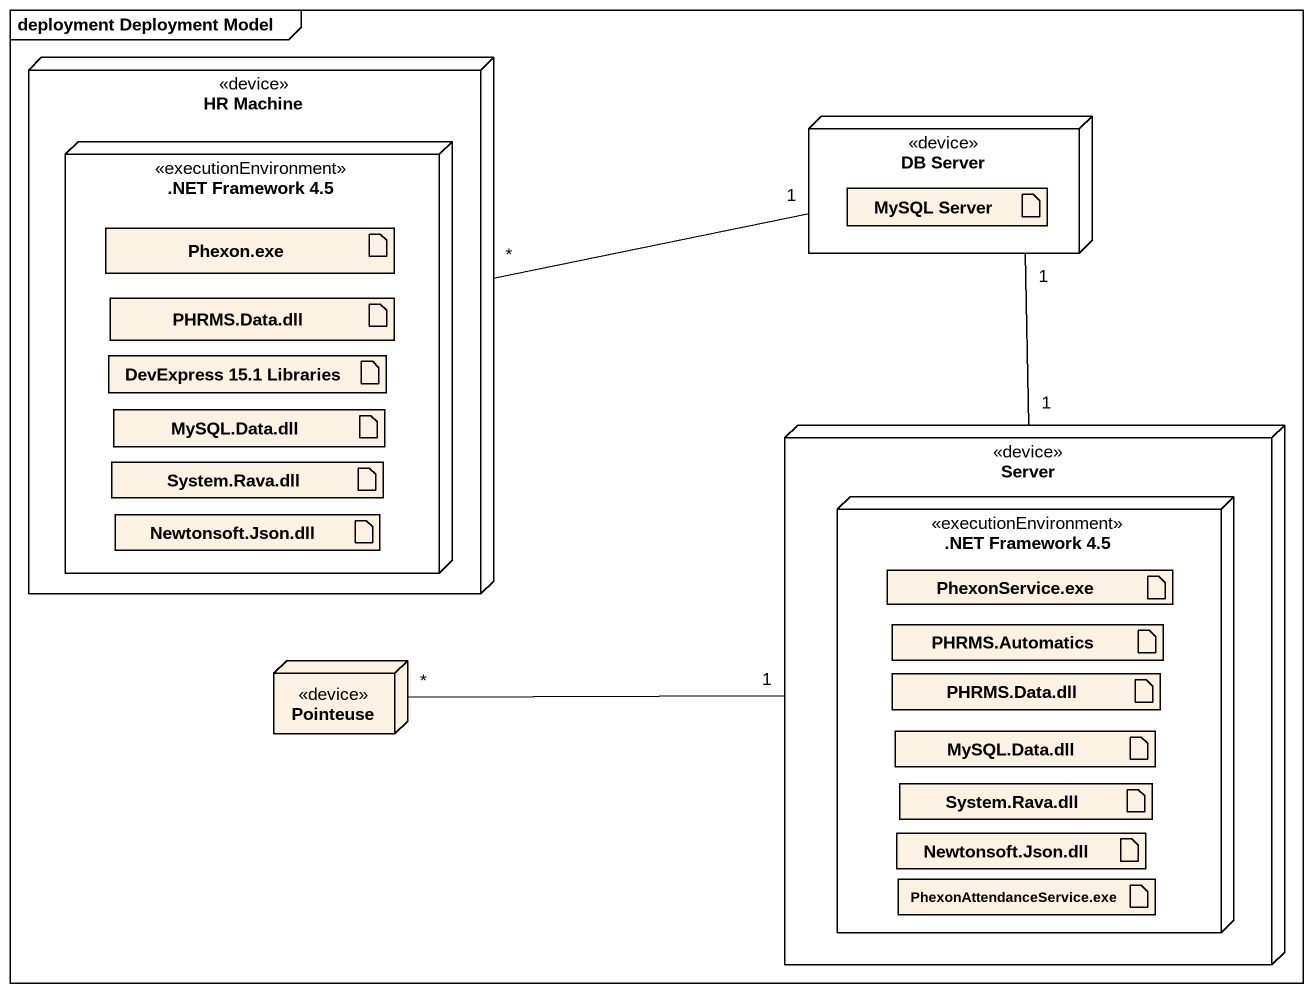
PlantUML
@startuml
mainframe deployment Deployment Model
node "HR Machine" as HR_Machine <<device>> {
  node ".NET Framework 4.5" as NET_Framework_4_5 <<executionEnvironment>> {
    artifact "Phexon.exe" as Phexon_exe
    artifact "PHRMS.Data.dll" as PHRMS_Data_dll
    artifact "DevExpress 15.1 Libraries" as DevExpress_15_1_Libraries
    artifact "MySQL.Data.dll" as MySQL_Data_dll
    artifact "System.Rava.dll" as System_Rava_dll
    artifact "Newtonsoft.Json.dll" as Newtonsoft_Json_dll
  }
}
node "DB Server" as DB_Server <<device>> {
  artifact "MySQL Server" as MySQL_Server
}
node Server <<device>> {
  node ".NET Framework 4.5" as NET_Framework_4_5_2 <<executionEnvironment>> {
    artifact "PhexonService.exe" as PhexonService_exe
    artifact "PHRMS.Automatics" as PHRMS_Automatics
    artifact "PHRMS.Data.dll" as PHRMS_Data_dll_2
    artifact "MySQL.Data.dll" as MySQL_Data_dll_2
    artifact "Newtonsoft.Json.dll" as Newtonsoft_Json_dll_2
    artifact "System.Rava.dll" as System_Rava_dll_2
    artifact "PhexonAttendanceService.exe" as PhexonAttendanceService_exe
  }
}
node Pointeuse <<device>>
HR_Machine "*" -right- "1" DB_Server
DB_Server "1" -- "1" Server
Pointeuse "*" -right- "1" Server
@enduml
